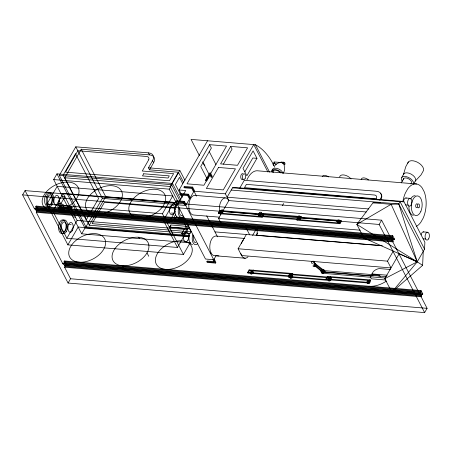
<?xml version="1.0" encoding="UTF-8"?>
<svg xmlns="http://www.w3.org/2000/svg" width="452" height="452" viewBox="0 0 452 452"><rect width="100%" height="100%" fill="white"/><g stroke="black" fill="none" stroke-linecap="round" stroke-linejoin="round"><path stroke-width="0.68" d="M422.631 265.335L417.236 261.844L399.223 253.662L384.81 278.624L391.811 292.184L422.631 265.335L423.247 251.425L424.564 249.154L424.874 242.199L403.885 201.513L236.339 187.614L232.531 187.789L227.102 197.196L368.77 208.948M376.25 198.586L376.431 198.213A4.571 2.898 -27.3 0 0 374.748 195.038L246.408 184.359L244.504 187.659L376.12 198.812M283.393 173.15L284.607 170.178L284.698 166.392M175.286 211.333L168.845 222.559M282.155 163.087L282.613 162.212A1.35 0.684 -88.9 0 1 283.658 162.997M251.996 272.064L253.233 269.923M291.41 275.822L292.647 273.68M329.418 278.737L330.649 276.596M408.292 162.048L405.732 166.777L403.41 174.749A6.78 3.701 29.7 0 1 411.066 174.082A6.78 3.701 29.7 0 1 415.258 181.071L413.557 184.06M401.766 177.455L403.811 173.862M401.195 182.874L403.619 178.619M391.811 292.184L417.236 261.844L398.76 203.959L400.076 201.688L403.885 201.513M22.6 194.891L25.069 190.608L381.618 220.18L427.089 308.326L424.62 312.603L68.077 283.037L22.6 194.891L379.143 224.458L424.62 312.603M391.472 237.775L391.059 238.486L34.516 208.914L34.928 208.202L391.472 237.775L391.912 238.622L35.363 209.05L36.188 207.626L35.753 206.779L36.16 206.061L392.709 235.633L394.455 239.023L394.042 239.741L37.499 210.169L37.064 209.321L393.607 238.893L394.042 239.741M190.252 242.82L81.665 233.814L53.681 179.568L56.975 173.862L172.523 183.45L180.885 199.66M37.064 209.321L36.239 210.745L392.782 240.317L393.223 241.165L392.811 241.876L36.262 212.304L36.674 211.592L34.928 208.202M37.499 210.169L37.911 209.457L36.16 206.061M189.738 235.498L85.914 226.887L59.325 175.359L75.8 146.827L148.425 152.855A9.701 6.147 -27.3 0 1 152.561 160.669L153.612 162.703L149.493 169.833L178.382 172.229L183.789 182.71M46.884 204.18L57.178 186.348L172.726 195.931L162.432 213.762L183.422 254.448L67.873 244.865L46.884 204.18L162.432 213.762M190.106 233.582L89.242 225.22L64.755 177.755L81.224 149.228L149.476 154.889A9.701 6.147 -27.3 0 1 153.612 162.703M181.382 217.305L187.744 229.633L177.45 247.459L66.851 238.289L52.861 211.169L63.156 193.337L173.749 202.507L176.11 207.084M58.308 203.654A4.932 2.678 -85.3 0 0 57.472 195.479A4.932 2.678 -85.3 0 0 53.901 201.654A4.932 2.678 -85.3 0 0 58.308 203.654L60.788 203.858L64.902 196.727L62.427 196.518M63.653 207.242L64.438 205.773L71.45 206.355L72.15 207.711L71.326 209.14L64.314 208.558L64.32 209.095A3.599 1.983 30 0 1 59.845 209.214L59.105 208.66A3.599 1.983 30 0 1 58.461 205.372A3.599 1.983 30 0 1 63.043 206.615L63.653 207.242L70.631 207.784L71.45 206.355M64.314 208.558L65.133 207.129L72.15 207.711M66.851 238.289L77.145 220.457L63.156 193.337M67.873 244.865L78.168 227.034L188.812 236.21M62.851 263.838L63.263 263.126L419.806 292.698L420.241 293.546L62.851 263.838L36.262 212.304M63.698 263.974L64.523 262.544L64.082 261.697L64.495 260.985L421.044 290.557L422.789 293.947L422.377 294.659L65.834 265.087L65.399 264.239L422.789 293.947M81.665 233.814L84.959 228.107L56.975 173.862M85.914 226.887L102.384 198.36L75.8 146.827M65.399 264.239L64.574 265.669L421.117 295.241L421.558 296.088L421.145 296.8L64.596 267.228L65.009 266.516L63.263 263.126M65.834 265.087L66.246 264.375L64.495 260.985M89.242 225.22L105.711 196.688L81.224 149.228M68.077 283.037L70.546 278.754L64.596 267.228M149.493 169.833L148.448 167.799L152.561 160.669M177.461 200.671L170.144 186.495L178.382 172.229M180.212 201.417L171.574 184.665L179.806 170.404L148.448 167.799M177.359 204.909L169.229 189.151L172.523 183.45M181.037 193.665L179.133 189.976L207.547 140.764M177.45 247.459L163.454 220.339L173.749 202.507M178.873 202.411L177.5 204.784L184.93 205.4L183.529 202.688L176.099 202.072L175.755 201.394L176.161 200.682L184.416 201.366L186.167 204.756M188.535 194.236L188.122 194.948L189.874 198.338L189.049 198.27L187.648 195.558L180.218 194.942L179.868 194.264L180.28 193.552L188.535 194.236L190.286 197.626M363.724 236.95L222.056 225.198L218.559 218.418L228.853 200.586L225.35 193.806L193.162 191.139L191.767 188.427L184.337 187.812L183.987 187.134L184.399 186.416L192.654 187.105L194.4 190.495L185.755 205.468M210.53 173.788L226.531 146.075L209.615 144.674L187.004 183.828L203.925 185.235L208.796 176.8M179.557 201.219L182.992 195.275M183.676 194.089L185.738 190.524L179.133 189.976M185.484 220.197L175.031 219.333L173.98 217.299L175.698 214.327M214.723 261.646L207.298 261.03L206.886 261.742L207.236 262.42L215.485 263.104L184.004 202.078L184.416 201.366M196.535 196.14L192.241 187.817L192.654 187.105M189.767 228.842L169.675 227.107L170.912 224.972L188.925 226.531M169.709 227.175L170.912 224.972M175.031 219.333L176.743 216.361M184.585 218.497L178.591 218L179.139 217.05M185.456 220.062L179.834 219.599L179.161 218.282L179.71 217.333M180.8 217.186L180.252 218.135L179.8 217.259M179.834 219.599L180.659 218.169L180.207 217.293M211.841 177.144L210.44 174.432L206.733 180.851L205.909 180.783L205.558 180.105L209.677 172.975L210.502 173.043L212.248 176.433L211.841 177.144L211.011 177.077L209.892 174.907M206.733 180.851L206.383 180.173L210.502 173.043M230.661 146.42L220.57 163.89L237.492 165.296L247.577 147.821L230.661 146.42L232.057 149.132L223.361 164.195M183.518 236.955L181.772 233.56L185.992 226.243M188.467 226.446L184.246 233.769L181.772 233.56M183.422 254.448L190.286 242.56M225.35 193.806L253.764 144.595L267.917 172.031M262.194 217.259L261.844 216.581L263.284 214.084L263.635 214.762L262.194 217.259L218.706 213.655L218.356 212.977L219.796 210.479L341.057 220.536L341.407 221.214L339.966 223.712L297.049 220.152L296.698 219.474L298.139 216.977L298.489 217.655L297.049 220.152M218.706 213.655L220.147 211.157L219.796 210.479M244.826 171.845L252.826 157.991L256.951 158.33L246.865 175.805L243.018 168.347L253.103 150.872L256.951 158.33M239.803 188.032L244.266 180.308L376.318 191.258A9.701 6.147 -27.3 0 1 380.454 199.078L380.804 199.756A9.701 6.147 -27.3 0 0 380.296 193.202M216.169 255.499L213.739 259.714L205.485 259.03L177.5 204.784M215.485 263.104L215.898 262.392L214.152 259.002M272.822 164.099A0.983 0.542 30 0 1 273.189 164.048L274.132 162.144M274.776 163.375L274.211 162.279L275.093 163.969L276.426 164.082M393.325 251.041L387.488 261.143L390.991 267.923L241.605 255.533L238.108 248.753L246.34 234.492M259.634 213.135L259.985 213.813L258.544 216.31L258.194 215.632L259.634 213.135L301.088 216.576L301.439 217.254L299.998 219.745L299.648 219.067L301.088 216.576M252.595 235.424L256.77 228.192M256.137 235.447L257.55 233M282.387 205.683L283.624 203.541M327.446 276.387L327.796 277.065L326.35 279.562L326.005 278.884L327.446 276.387L370.363 279.946L370.713 280.624L369.273 283.121L250.521 273.29L248.012 273.064L247.662 272.387L249.103 269.889L292.591 273.494L292.941 274.172L291.5 276.669L291.15 275.991L292.591 273.494M248.012 273.064L249.453 270.567L249.103 269.889M288.545 277.076L289.992 274.579L289.642 273.901L288.201 276.398L288.545 277.076L330.005 280.511L331.446 278.014L331.096 277.336L329.655 279.833L330.005 280.511M339.966 223.712L339.616 223.034L341.057 220.536M379.765 200.264L380.454 199.078M379.143 224.458L381.618 220.18M391.912 238.622L392.731 237.198L392.296 236.351L392.709 235.633M385.793 280.02L371.352 278.822L370.301 276.788L371.126 275.364L386.443 276.635M373.002 275.974L371.951 273.94L373.182 271.799A6.661 4.221 -27.3 0 1 379.369 268.573L390.375 269.488M368.555 281.986L369.787 279.844M392.782 240.317L393.607 238.893M369.273 283.121L368.922 282.443L370.363 279.946M378.991 276.166L379.539 275.217L324.276 270.635L321.954 271.934L322.655 273.29L370.787 277.285M419.394 293.41L419.806 292.698M420.241 293.546L421.066 292.116L420.631 291.269L421.044 290.557M421.117 295.241L421.942 293.811L422.377 294.659M380.607 202.456L372.99 202.807L356.826 224.378L363.826 237.938L417.236 261.844L423.247 251.425L398.76 203.959L231.221 190.066M314.971 266.008L315.869 264.979M323.344 270.731L321.982 271.692L314.863 265.917L314.163 264.561L315.089 263.567L313.903 261.719M313.338 261.149A1.48 0.938 -27.3 0 0 311.371 262.403A1.48 0.938 -27.3 0 0 312.824 263.194A1.48 0.938 -27.3 0 0 314.038 261.527L315.79 264.923L314.863 265.917L314.524 265.251M415.258 181.071L421.01 174.93L423.055 171.342A8.741 4.774 29.7 0 0 417.648 162.336A8.741 4.774 29.7 0 0 407.777 163.189M274.974 165.46L276.714 163.861L278.652 162.822M322.655 273.29L324.977 271.991L371.606 275.856M384.81 278.624L417.236 261.844L391.144 204.315L372.99 202.807M314.163 264.561L321.282 270.336L323.338 269.522A1.859 1.175 -27.3 0 1 323.779 271.437A1.859 1.175 -27.3 0 1 320.988 271.816A1.859 1.175 -27.3 0 1 322.457 269.641L322.852 269.539L323.553 270.895L324.417 270.951A1.859 1.175 -27.3 0 1 324.977 271.991L324.276 270.635M323.575 273.37L323.389 273.443A1.859 1.175 -27.3 0 1 321.57 272.946A1.859 1.175 -27.3 0 1 322.711 271.189L323.553 270.895L315.389 264.601A1.48 0.938 -27.3 0 0 313.518 265.154A1.48 0.938 -27.3 0 0 313.4 266.539A1.48 0.938 -27.3 0 0 315.247 266.228L314.552 264.872A1.48 0.938 -27.3 0 0 315.089 263.567L322.977 269.635M322.711 271.189L324.225 270.917M398.76 203.959L391.144 204.315L356.826 224.378L417.236 261.844L416.36 260.742M222.621 210.05A1.48 0.938 -27.3 0 1 222.361 211.751A1.48 0.938 -27.3 0 1 220.333 211.581A1.48 0.938 -27.3 0 1 221.977 209.994L222.621 210.05L222.972 210.728A1.48 0.938 -27.3 0 1 222.712 212.429A1.48 0.938 -27.3 0 1 220.683 212.259A1.48 0.938 -27.3 0 1 222.327 210.672L222.972 210.728M274.697 167.229L273.528 164.726A83.846 45.556 -85.3 0 0 255.414 144.736L191.038 139.397L199.4 155.607M274.048 161.969L281.003 162.488A0.989 0.497 -88.9 0 1 281.381 162.421M282.398 162.607L284.494 162.782M416.699 183.998L258.233 170.856A21.702 11.792 -85.3 0 0 246.945 179.789M205.558 180.105L206.383 180.173M405.8 197.976L409.93 198.321M232.531 187.789L400.076 201.688L424.564 249.154M59.325 175.359L171.574 184.665M405.63 204.903L408.105 205.106M183.987 187.134L192.241 187.817M64.755 177.755L170.144 186.495M53.681 179.568L169.229 189.151M225.169 197.88L194.631 195.349A9.865 5.362 -85.3 0 0 188.812 205.434A9.865 5.362 -85.3 0 0 193.755 215.028L219.435 217.158M179.868 194.264L188.122 194.948M366.312 211.988L228.853 200.586A9.865 5.362 -85.3 0 0 221.237 200.942A9.865 5.362 -85.3 0 0 220.616 214.853M175.755 201.394L184.004 202.078M105.711 196.688L173.963 202.349A9.701 6.147 -27.3 0 1 178.195 204.208M102.384 198.36L175.014 204.383A9.701 6.147 -27.3 0 1 177.037 204.779M175.5 205.897L176.738 205.999M220.147 211.157L263.635 214.762M298.489 217.655L341.407 221.214M258.194 215.632L299.648 219.067M218.356 212.977L339.616 223.034M423.292 231.882L427.422 232.226M171.381 213.033L173.856 213.237A4.932 2.678 -85.3 0 0 173.014 205.061A4.932 2.678 -85.3 0 0 169.449 211.237A4.932 2.678 -85.3 0 0 173.856 213.237M218.559 218.418L360.227 230.17M182.67 217.079L183.907 217.18M173.98 217.299L184.433 218.163M179.161 218.282L184.778 218.745M423.123 238.809L425.598 239.012M35.753 206.779L392.296 236.351M36.188 207.626L392.731 237.198M37.911 209.457L394.455 239.023M52.861 211.169L163.454 220.339M363.883 237.136L257.329 228.3L257.018 235.255L380.398 245.492M36.674 211.592L393.223 241.165M72.919 216.864L75.399 217.067M169.675 227.107L189.727 228.774M77.145 220.457L187.744 229.633M214.977 231.887L382.403 245.775M191.173 231.882L92.095 223.667L104.452 202.27L173.54 208.033A4.757 3.017 -27.3 0 1 175.319 209.208M244.769 238.453L215.621 236.034A9.865 5.362 -85.3 0 0 209.796 246.12A9.865 5.362 -85.3 0 0 214.745 255.708L245.283 258.239M68.698 224.186L71.173 224.39M84.959 228.107L189.303 236.763M238.108 248.753L387.488 261.143M210.242 252.934L211.067 253.001M216.169 255.685L218.915 255.917M371.951 273.94L387.268 275.206M206.886 261.742L214.31 262.358L212.915 259.646M321.954 271.934L371.007 276.002M370.301 276.788L385.432 278.048M249.453 270.567L370.713 280.624M289.992 274.579L331.446 278.014M247.662 272.387L291.15 275.991M326.005 278.884L368.922 282.443M64.082 261.697L420.631 291.269M64.523 262.544L421.066 292.116M65.009 266.516L421.558 296.088M70.546 278.754L427.089 308.326M315.389 264.601L315.79 264.923M185.297 219.615L184.552 219.067A3.599 1.983 30 0 1 183.275 216.587M64.438 205.773L63.868 205.191A3.599 1.983 30 0 0 58.98 204.157A3.599 1.983 30 0 0 60.941 207.948A3.599 1.983 30 0 0 65.144 207.666L65.133 207.129M275.093 163.969L274.895 163.601M379.539 275.217L380.239 276.573M369.171 280.912L369.872 282.268M330.045 277.669L330.745 279.025M321.282 270.336L321.982 271.692M255.414 144.736L269.567 172.167M292.037 274.754L292.738 276.11M209.615 144.674L211.361 148.064L200.728 166.477L206.807 178.257M209.169 151.465L215.937 164.579M245.408 226.593L249.594 234.712M202.62 161.839L209.05 174.308M221.977 209.994L222.327 210.672M252.628 270.997L253.323 272.353M206.711 215.864L217.519 236.82M179.806 170.404L184.93 180.325M182.704 183.574L179.5 177.359L175.382 184.489L182.116 197.541M181.67 194.897L182.309 196.123M180.28 193.552L180.63 194.23M178.094 201.903L178.732 203.14M184.472 218.7L191.247 231.831M182.049 217.028L182.727 218.344M148.425 152.855L149.476 154.889M173.963 202.349L175.014 204.383M178.139 217.124L178.591 218M147.013 252.883L148.759 256.273M138.741 237.249L139.442 238.605M122.272 265.776A19.73 12.503 -27.3 0 0 148.917 245.566A19.73 12.503 -27.3 0 0 120.328 243.193A19.73 12.503 -27.3 0 0 122.272 265.776L124.017 269.166M59.037 200.468L60.788 203.858M25.069 190.608L34.516 208.914M273.189 164.048L273.861 165.398A0.983 0.542 30 0 1 273.63 165.353M413.331 215.361A9.865 5.362 -85.3 0 1 408.885 206.146M410.636 199.027A9.865 5.362 -85.3 0 1 415.224 195.727M416.947 207.637A1.972 1.073 -85.3 0 1 415.699 205.541A1.972 1.073 -85.3 0 1 417.371 204.022M322.542 176.444A4.068 2.22 29.7 0 1 328.429 176.935M361.199 179.308A5.125 2.797 29.7 0 1 368.623 179.924M339.672 176.901A7.029 3.836 29.7 0 1 344.294 175.031A7.029 3.836 29.7 0 1 351.051 178.947M403.359 179.941A4.582 2.503 29.7 0 1 408.523 178.772A4.582 2.503 29.7 0 1 410.828 183.924M402.325 181.399A6.78 3.701 29.7 0 1 406.088 176.585A6.78 3.701 29.7 0 1 413.614 183.778M243.035 179.099A2.961 1.61 -85.3 0 1 240.724 177.037A2.961 1.61 -85.3 0 1 242.888 173.709M204.892 165.681A2.961 1.61 -85.3 0 1 203.846 163.647M271.358 171.511A5.921 3.543 27.1 0 1 275.421 169.568A5.921 3.543 27.1 0 1 281.206 172.692M272.273 171.873A4.921 2.949 27.1 0 1 275.658 170.257A4.921 2.949 27.1 0 1 280.472 172.856M272.036 170.195A5.921 3.543 27.1 0 1 277.522 168.556A5.921 3.543 27.1 0 1 282.958 173.517M279.008 162.935A2.961 1.768 27.1 0 1 282.613 163.002A2.961 1.768 27.1 0 1 284.082 165.94M273.031 172.268A5.181 3.102 27.1 0 1 272.709 171.331M273.29 172.184A4.921 2.949 27.1 0 1 272.997 170.466M280.912 162.183A1.35 0.684 -88.9 0 1 281.63 162.098M282.46 163.161A0.989 0.497 -88.9 0 1 282.884 162.432A0.989 0.497 -88.9 0 1 283.381 162.912M248.035 256.798A9.865 5.362 -85.3 0 1 240.837 253.538M241.278 243.701A9.865 5.362 -85.3 0 1 243.408 240.006M182.495 215.384A4.932 2.678 -85.3 0 1 179.743 213.762A4.932 2.678 -85.3 0 1 179.789 208.315M195.925 242.696A4.932 2.678 -85.3 0 1 193.705 235.667M183.636 216.559A6.921 3.763 -85.3 0 1 179.122 215.672A6.921 3.763 -85.3 0 1 178.89 207.366M178.404 217.299A6.921 3.763 -85.3 0 1 174.924 211.468A6.921 3.763 -85.3 0 1 178.031 203.773M197.801 243.487A6.921 3.763 -85.3 0 1 193.247 243.035A6.921 3.763 -85.3 0 1 192.778 234.808M192.592 244.402A6.921 3.763 -85.3 0 1 189.015 239.814A6.921 3.763 -85.3 0 1 190.902 231.819M421.083 234.893A3.944 2.141 -85.3 0 1 423.846 231.989M386.437 281.042A19.73 12.503 -27.3 0 1 369.047 286.246M403.472 202.01A3.944 2.141 -85.3 0 1 406.354 198.083M416.19 226.424A21.702 11.792 -85.3 0 0 420.801 222.282L423.151 218.158A21.702 11.792 -85.3 0 0 424.219 191.812L422.191 187.947A21.702 11.792 -85.3 0 0 407.76 188.806L405.41 192.931A21.702 11.792 -85.3 0 0 402.822 202.021M148.702 159.805L142.261 171.025L173.624 173.624L169.506 180.76L65.512 172.133L77.868 150.736L146.951 156.499A4.757 3.017 -27.3 0 1 148.702 159.805M75.49 153.787L63.133 175.184L86.225 219.932L98.576 198.535L75.49 153.787M143.708 173.76L142.47 175.901L168.059 178.026L169.297 175.879L143.708 173.76M218.514 167.455L206.366 188.495L223.282 189.902L235.43 168.862L218.514 167.455M251.165 273.341L250.521 273.29A1.48 0.938 -27.3 0 1 250.781 271.584A1.48 0.938 -27.3 0 1 252.809 271.754A1.48 0.938 -27.3 0 1 251.165 273.341M62.585 207.553L62.144 207.468A1.949 1.073 30 0 1 60.206 205.248A1.949 1.073 30 0 1 63.082 205.767A1.949 1.073 30 0 1 62.585 207.553M420.891 211.253A9.865 5.362 -85.3 0 0 417.704 195.931A9.865 5.362 -85.3 0 0 411.676 210.067A9.865 5.362 -85.3 0 0 420.891 211.253M419.106 207.242A1.972 1.073 -85.3 0 0 418.772 203.971A1.972 1.073 -85.3 0 0 417.343 206.445A1.972 1.073 -85.3 0 0 419.106 207.242M72.405 230.582A4.932 2.678 -85.3 0 0 71.326 222.548A4.932 2.678 -85.3 0 0 67.924 229.023A4.932 2.678 -85.3 0 0 72.405 230.582M65.806 230.04A4.932 2.678 -85.3 0 0 64.726 222A4.932 2.678 -85.3 0 0 61.319 228.475A4.932 2.678 -85.3 0 0 65.806 230.04M66.551 231.328A6.921 3.763 -85.3 0 0 65.037 220.051A6.921 3.763 -85.3 0 0 60.263 229.136A6.921 3.763 -85.3 0 0 66.551 231.328M52.415 204.473A6.921 3.763 -85.3 0 0 51.234 193.004A6.921 3.763 -85.3 0 0 46.228 201.671A6.921 3.763 -85.3 0 0 52.415 204.473M50.76 204.338A6.921 3.763 -85.3 0 0 49.584 192.863A6.921 3.763 -85.3 0 0 44.578 201.535A6.921 3.763 -85.3 0 0 50.76 204.338M64.902 231.192A6.921 3.763 -85.3 0 0 63.387 219.909A6.921 3.763 -85.3 0 0 58.613 228.994A6.921 3.763 -85.3 0 0 64.902 231.192M245.04 178.749A2.961 1.61 -85.3 0 0 244.538 173.845A2.961 1.61 -85.3 0 0 242.396 177.551A2.961 1.61 -85.3 0 0 245.04 178.749M367.549 282.839A1.48 0.938 -27.3 0 0 369.55 281.325A1.48 0.938 -27.3 0 0 367.403 281.144A1.48 0.938 -27.3 0 0 367.549 282.839M260.55 215.344A1.48 0.938 -27.3 0 0 262.16 213.61A1.48 0.938 -27.3 0 0 259.821 213.892A1.48 0.938 -27.3 0 0 260.55 215.344M260.024 214.327A1.48 0.938 -27.3 0 0 261.635 212.593A1.48 0.938 -27.3 0 0 259.295 212.875A1.48 0.938 -27.3 0 0 260.024 214.327M298.45 218.683A1.48 0.938 -27.3 0 0 300.45 217.169A1.48 0.938 -27.3 0 0 298.303 216.994A1.48 0.938 -27.3 0 0 298.45 218.683M298.1 218.005A1.48 0.938 -27.3 0 0 300.1 216.491A1.48 0.938 -27.3 0 0 297.953 216.316A1.48 0.938 -27.3 0 0 298.1 218.005M337.949 222.661A1.48 0.938 -27.3 0 0 339.949 221.141A1.48 0.938 -27.3 0 0 337.802 220.966A1.48 0.938 -27.3 0 0 337.949 222.661M337.599 221.983A1.48 0.938 -27.3 0 0 339.599 220.463A1.48 0.938 -27.3 0 0 337.452 220.288A1.48 0.938 -27.3 0 0 337.599 221.983M367.9 283.517A1.48 0.938 -27.3 0 0 369.894 282.003A1.48 0.938 -27.3 0 0 367.753 281.822A1.48 0.938 -27.3 0 0 367.9 283.517M328.694 280.313A1.48 0.938 -27.3 0 0 330.694 278.799A1.48 0.938 -27.3 0 0 328.547 278.624A1.48 0.938 -27.3 0 0 328.694 280.313M329.045 280.991A1.48 0.938 -27.3 0 0 331.045 279.477A1.48 0.938 -27.3 0 0 328.898 279.302A1.48 0.938 -27.3 0 0 329.045 280.991M251.171 274.031A1.48 0.938 -27.3 0 0 253.171 272.516A1.48 0.938 -27.3 0 0 251.024 272.336A1.48 0.938 -27.3 0 0 251.171 274.031M290.308 277.296A1.48 0.938 -27.3 0 0 292.291 275.765A1.48 0.938 -27.3 0 0 290.133 275.613A1.48 0.938 -27.3 0 0 290.308 277.296M290.834 278.313A1.48 0.938 -27.3 0 0 292.811 276.782A1.48 0.938 -27.3 0 0 290.653 276.63A1.48 0.938 -27.3 0 0 290.834 278.313M187.953 240.17A4.932 2.678 -85.3 0 0 186.874 232.13A4.932 2.678 -85.3 0 0 183.472 238.605A4.932 2.678 -85.3 0 0 187.953 240.17M165.601 269.369A19.73 12.503 -27.3 0 0 192.247 249.159A19.73 12.503 -27.3 0 0 163.658 246.786A19.73 12.503 -27.3 0 0 165.601 269.369M78.942 262.183A19.73 12.503 -27.3 0 0 105.587 241.973A19.73 12.503 -27.3 0 0 76.998 239.6A19.73 12.503 -27.3 0 0 78.942 262.183M139.013 217.841A19.73 12.503 -27.3 0 0 165.664 197.631A19.73 12.503 -27.3 0 0 137.075 195.258A19.73 12.503 -27.3 0 0 139.013 217.841M95.683 214.248A19.73 12.503 -27.3 0 0 122.334 194.038A19.73 12.503 -27.3 0 0 93.745 191.665A19.73 12.503 -27.3 0 0 95.683 214.248M52.353 210.655A19.73 12.503 -27.3 0 0 79.004 190.439A19.73 12.503 -27.3 0 0 50.415 188.072A19.73 12.503 -27.3 0 0 52.353 210.655M59.681 207.852A1.949 1.073 30 0 0 62.715 208.683A1.949 1.073 30 0 0 60.828 206.383A1.949 1.073 30 0 0 59.681 207.852M51.709 203.106A4.932 2.678 -85.3 0 0 50.867 194.931A4.932 2.678 -85.3 0 0 47.302 201.106A4.932 2.678 -85.3 0 0 51.709 203.106M284.816 164.426A0.983 0.537 -85.3 0 0 284.63 162.805A0.983 0.537 -85.3 0 0 283.929 164.059A0.983 0.537 -85.3 0 0 284.816 164.426M411.15 204.965A3.944 2.141 -85.3 0 0 410.478 198.428A3.944 2.141 -85.3 0 0 407.631 203.366A3.944 2.141 -85.3 0 0 411.15 204.965M428.643 238.871A3.944 2.141 -85.3 0 0 427.971 232.334A3.944 2.141 -85.3 0 0 425.117 237.272A3.944 2.141 -85.3 0 0 428.643 238.871"/></g></svg>
